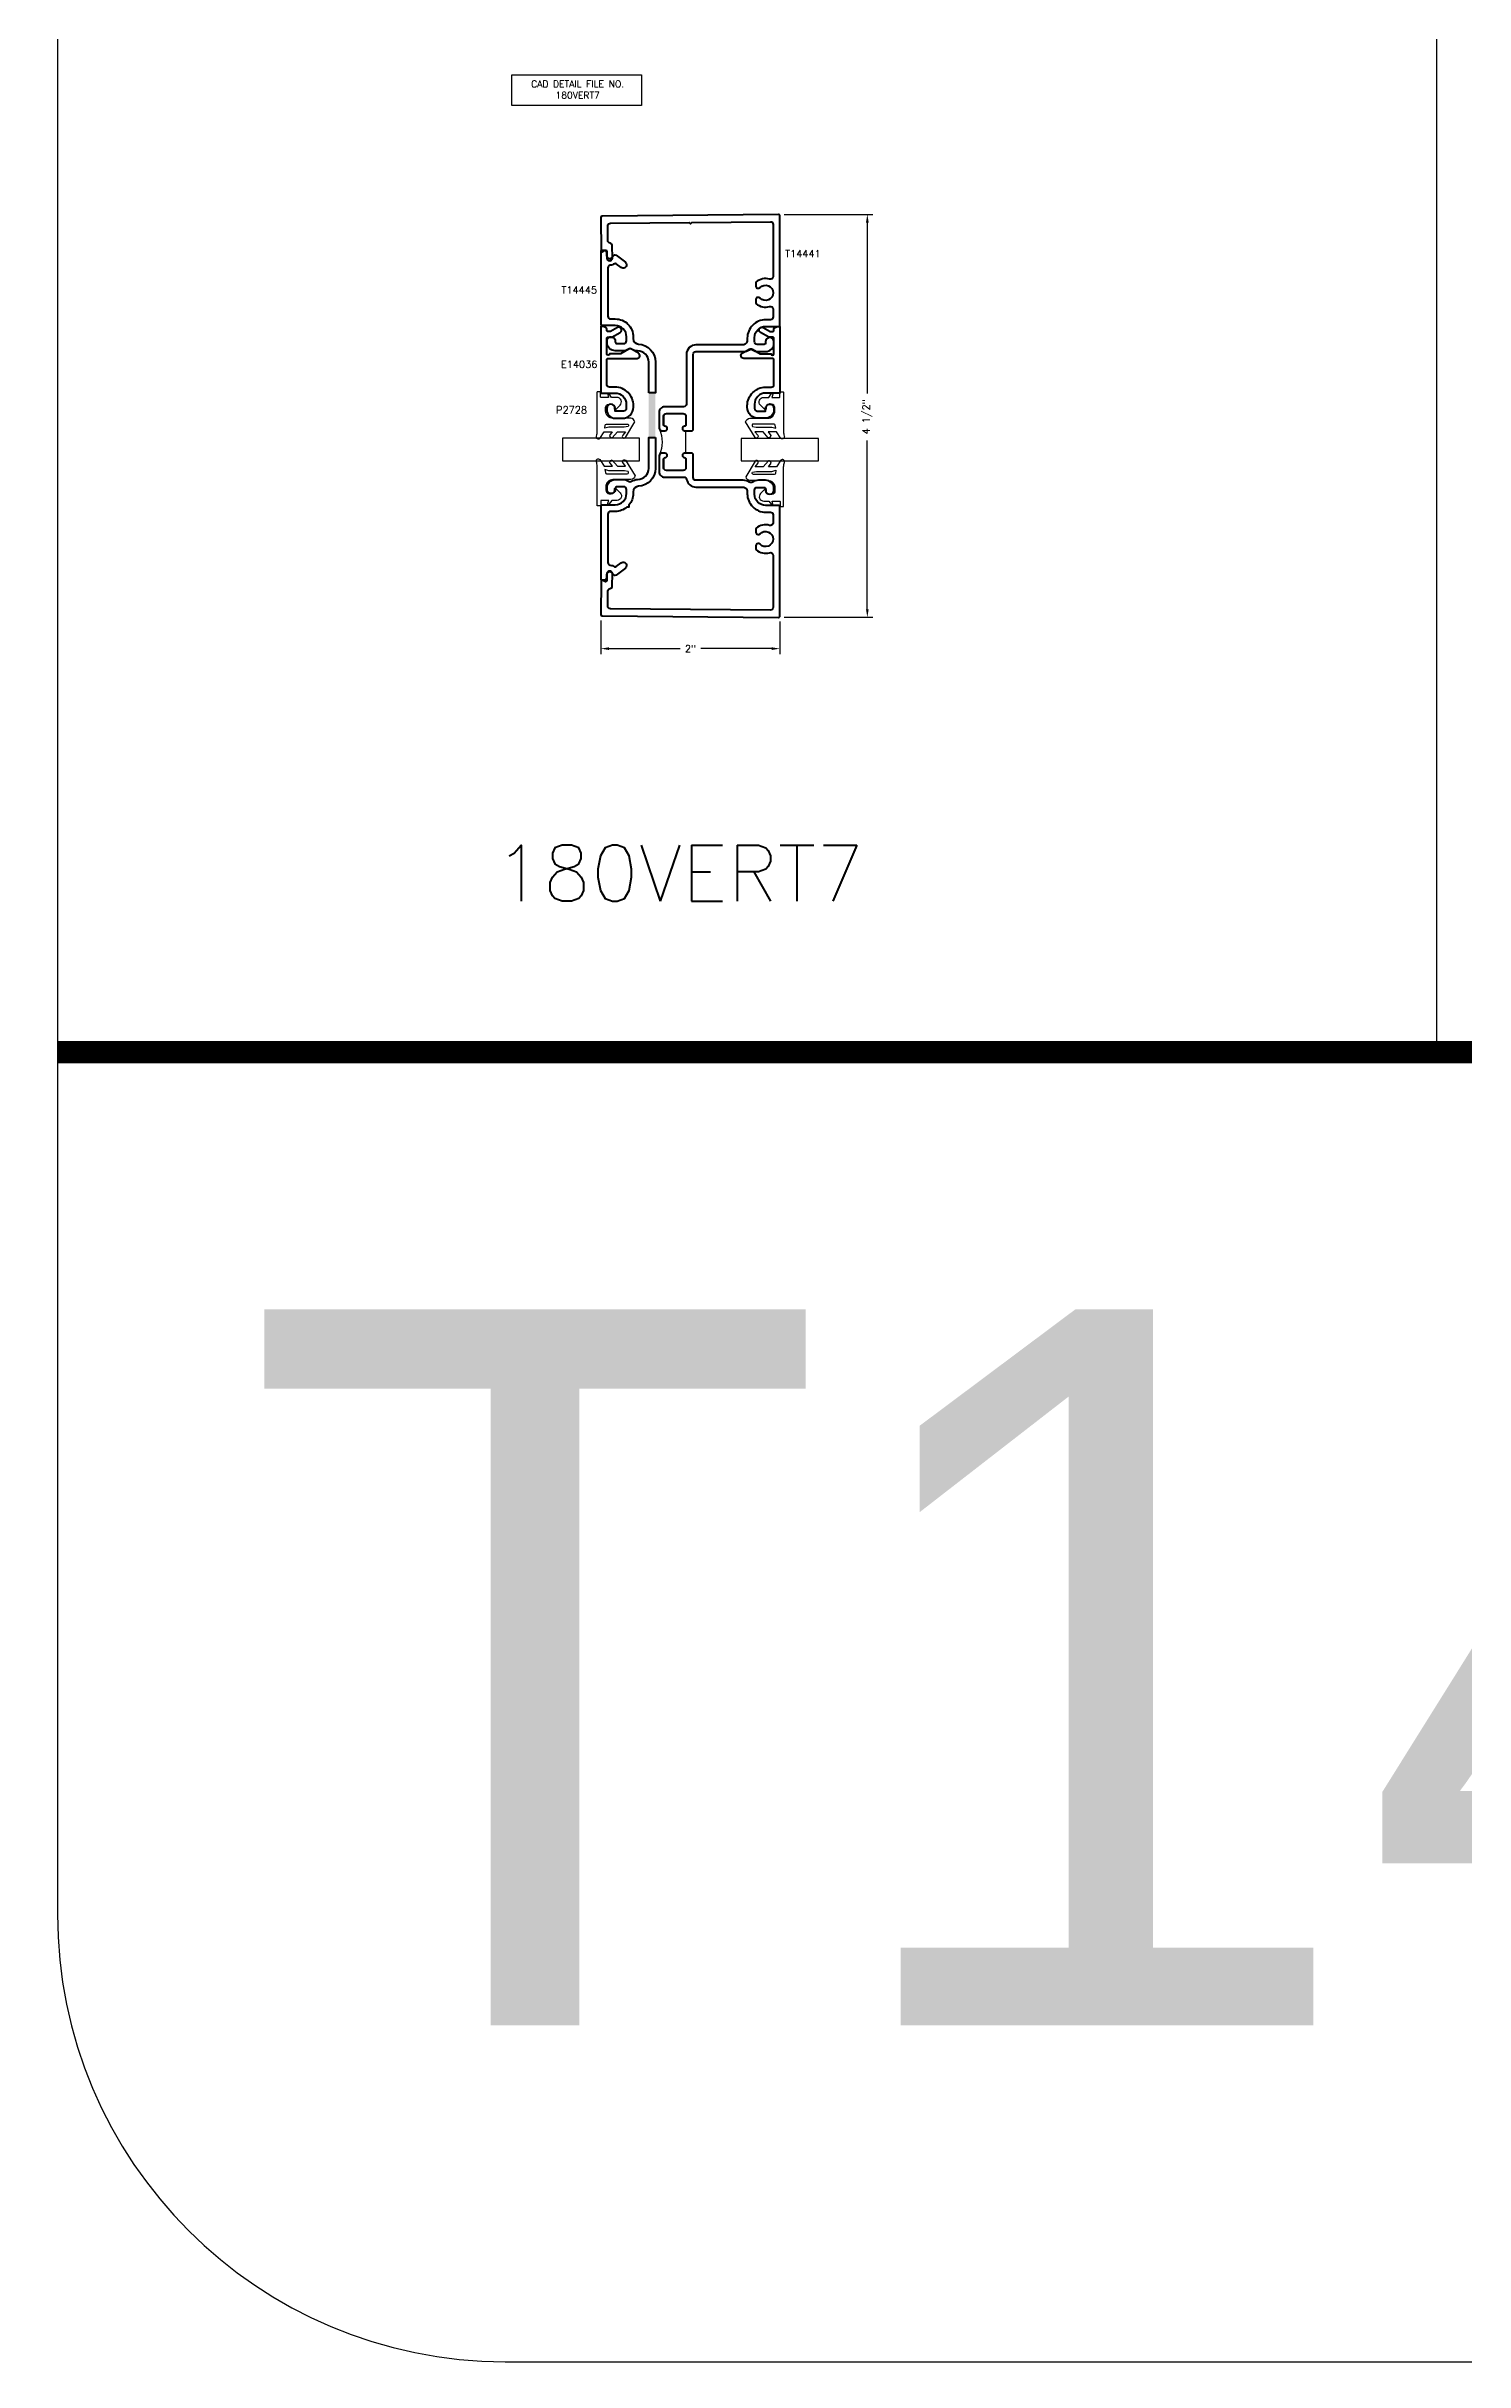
# Model space of a CAD drawing. Extents: x 0 to 152, y -15 to 75.
# Drawn here: x 0.12 to 15.97, y -14.75 to 11.11 of the extents above; entities that cross this region are included whole.
import ezdxf

# ---------------------------------------------------------------- set-up
doc = ezdxf.new("R2010")
doc.units = 0
doc.header["$MEASUREMENT"] = 0
doc.header["$PDMODE"] = 3
doc.layers.get('DEFPOINTS').update_dxf_attribs({"linetype": 'CONTINUOUS'})
for name, color, linetype in [('R-ANNO-DIMS', 3, 'CONTINUOUS'), ('R-ANNO-TEXT', 6, 'CONTINUOUS'), ('R-Det1', 4, 'CONTINUOUS'), ('R-Det2', 2, 'CONTINUOUS'), ('R-OTLN', 1, 'CONTINUOUS'), ('R-PAT1', 5, 'CONTINUOUS'), ('TITLE', 7, 'CONTINUOUS')]:
    doc.layers.add(name, color=color, linetype=linetype)
doc.styles.add('CITYBLUEPRINT', font='cibt____.pfb')
doc.styles.get("Standard").update_dxf_attribs({"font": 'simplex'})
doc.dimstyles.new('1X', dxfattribs={"dimtxt": 0.08, "dimasz": 0.09, "dimexe": 0.0625, "dimexo": 0.0625, "dimgap": 0.062, "dimtad": 0, "dimdec": 5, "dimzin": 4, "dimdsep": 46, "dimlunit": 5, "dimtxsty": 'Standard', "dimcen": 0, "dimclrd": 256, "dimclre": 256, "dimclrt": 256, "dimadec": 0, "dimazin": 1, "dimtfac": 1, "dimtdec": 5, "dimtofl": 0, "dimtmove": 0, "dimatfit": 3, "dimfxl": 1, "dimfrac": 2, "dimtolj": 1, "dimtzin": 4, "dimarcsym": 0})

# ---------------------------------------------------------------- blocks, each defined once
blk = doc.blocks.new('*D62')
at = {"layer": 'DEFPOINTS', "color": 0}
for p in [(8.306, 9.236), (8.306, 4.736), (9.298, 4.736)]:
    blk.add_point(p, dxfattribs=at)
at = {"layer": 'R-ANNO-DIMS', "lineweight": -2}
for p, q in [((8.368, 9.236), (9.361, 9.236)), ((9.298, 9.146), (9.298, 7.237)), ((9.298, 4.826), (9.298, 6.713)), ((8.368, 4.736), (9.361, 4.736))]:
    blk.add_line(p, q, dxfattribs=at)
at = {"layer": 'R-ANNO-DIMS'}
for points in [[(9.283, 9.146), (9.313, 9.146), (9.298, 9.236)], [(9.283, 4.826), (9.313, 4.826), (9.298, 4.736)]]:
    blk.add_solid(points, dxfattribs=at)
at = {"layer": 'R-ANNO-DIMS', "insert": (9.298, 6.975), "char_height": 0.08, "attachment_point": 5, "rotation": 90}
blk.add_mtext('\\A1;4 1/2"', dxfattribs=at)
blk = doc.blocks.new('*D63')
at = {"layer": 'DEFPOINTS', "color": 0}
for p in [(6.321, 4.763), (8.321, 4.751), (8.321, 4.386)]:
    blk.add_point(p, dxfattribs=at)
at = {"layer": 'R-ANNO-DIMS', "lineweight": -2}
for p, q in [((6.321, 4.701), (6.321, 4.323)), ((8.321, 4.688), (8.321, 4.323)), ((6.411, 4.386), (7.206, 4.386)), ((8.231, 4.386), (7.436, 4.386))]:
    blk.add_line(p, q, dxfattribs=at)
at = {"layer": 'R-ANNO-DIMS'}
for points in [[(6.411, 4.401), (6.411, 4.371), (6.321, 4.386)], [(8.231, 4.401), (8.231, 4.371), (8.321, 4.386)]]:
    blk.add_solid(points, dxfattribs=at)
at = {"layer": 'R-ANNO-DIMS', "insert": (7.321, 4.386), "char_height": 0.08, "attachment_point": 5}
blk.add_mtext('\\A1;2"', dxfattribs=at)
blk = doc.blocks.new('P2728 gasket')
at = {"layer": 'R-Det2'}
blk.add_lwpolyline([(86.461, 33.362), (86.567, 33.537, 0.301952), (86.52, 33.577), (86.32, 33.577, -0.414214), (86.24, 33.657), (86.24, 33.695, -0.388879), (86.276, 33.735), (86.292, 33.736, -0.440011), (86.336, 33.696), (86.336, 33.682, 0.668179), (86.353, 33.675), (86.401, 33.724, 0.668179), (86.366, 33.809), (86.307, 33.809), (86.279, 33.849, 0.836323), (86.264, 33.842), (86.273, 33.809), (86.189, 33.809, -0.414214), (86.183, 33.815), (86.183, 33.865, 0.414214), (86.177, 33.871), (86.149, 33.871, 0.414214), (86.143, 33.865), (86.143, 33.427, -0.083245), (86.135, 33.378), (86.135, 33.378)], format="xyb", dxfattribs=at)
for points in [[(86.174, 33.352), (86.223, 33.426), (86.314, 33.426), (86.283, 33.384)], [(86.313, 33.359), (86.371, 33.426), (86.462, 33.426), (86.431, 33.388)]]:
    blk.add_lwpolyline(points, dxfattribs=at)
at = {"layer": 'R-Det2', "lineweight": 25}
blk.add_lwpolyline([(86.235, 33.499, -0.372312), (86.249, 33.512), (86.48, 33.512, -0.668179), (86.49, 33.486), (86.448, 33.478), (86.274, 33.478), (86.23, 33.465)], format="xyb", close=True, dxfattribs=at)
at = {"layer": 'R-Det2', "ltscale": 0.1}
for centre, radius, start, end in [((86.157, 33.369), 0.0237, 157.7655, 314.5007), ((86.313, 33.388), 0.0297, 188.4603, 270), ((86.446, 33.375), 0.0199, 139.7022, 319.7022)]:
    blk.add_arc(centre, radius, start, end, dxfattribs=at)

msp = doc.modelspace()

# ---------------------------------------------------------------- hatches: boundary and pattern name
at = {"layer": 'R-PAT1'}
msp.add_hatch(color=256, dxfattribs=at).paths.add_polyline_path([(6.8555327, 7.2441406), (6.9305327, 7.2441406), (6.9305327, 6.7441406), (6.8555327, 6.7441406)])

# ---------------------------------------------------------------- linework, layer by layer
at = {"layer": 'R-ANNO-TEXT'}
msp.add_lwpolyline([(5.3247641, 10.796998), (6.776244, 10.796998), (6.776244, 10.4549352), (5.3247641, 10.4549352)], close=True, dxfattribs=at)
at = {"layer": 'R-Det1', "lineweight": 50}
for points in [[(6.8555327, 7.2441406), (6.8555327, 7.5881411, 0.4135158467), (6.7308306, 7.7131407, -0.143455795), (6.6638327, 7.7329406, 0.2925397147), (6.6303327, 7.7329406, -0.1452865705), (6.5628327, 7.7131406), (6.4825327, 7.7131406, -0.4150537634), (6.3895327, 7.8061406), (6.3895327, 7.8226406, -1.0129010917), (6.4825327, 7.8214406), (6.4825327, 7.8131406, 0.4142135624), (6.5025327, 7.7931406), (6.5765327, 7.7931406, 0.4161327233), (6.6075327, 7.8241406), (6.6075327, 7.8691406, 0.4142135624), (6.4825327, 7.9941406), (6.3435327, 7.9941406, -0.4142135624), (6.3235327, 8.0141406), (6.3235327, 8.8281406, -0.4142135624), (6.3335327, 8.8381406), (6.3545327, 8.8381406, -0.4129032258), (6.3855327, 8.8071406), (6.3855327, 8.7751406, 0.6690389661), (6.4384327, 8.7531406), (6.464109, 8.7788845, -0.3726509123), (6.4902156, 8.7808015), (6.5950327, 8.7027406, -0.2383281561), (6.6075327, 8.6779406), (6.6075327, 8.6746406, -0.6157428407), (6.5476327, 8.6445406), (6.4919327, 8.6860406, 0.3082190999), (6.4747327, 8.6865406, -0.1213374475), (6.4265327, 8.6695406, 0.3842927381), (6.3985327, 8.6387406), (6.3985327, 8.0991406, 0.4166706115), (6.4285327, 8.0691406), (6.4825327, 8.0691406, -0.4142135624), (6.6825327, 7.8691406), (6.6825327, 7.8497662, 0.3986406071), (6.7412198, 7.7878548, -0.3986406071), (6.9305327, 7.5881406), (6.9305327, 7.2441406)], [(6.5064762, 7.9728645), (6.4284652, 7.9278125), (6.4020133, 7.9278125, -0.4142135624), (6.3870133, 7.9428125), (6.3870133, 7.9569256, 0.2678077575), (6.3795202, 7.969912), (6.3520133, 7.9858125), (6.3210133, 7.9858125), (6.3210133, 7.2408125), (6.4800133, 7.2408125, -0.4142135624), (6.6050133, 7.1158125), (6.6050133, 7.0708125, -0.4129032258), (6.5740133, 7.0398125), (6.4800133, 7.0398125), (6.4800133, 7.0693125, 1), (6.3870133, 7.0693125), (6.3870133, 7.0528125, 0.4150537634), (6.4800133, 6.9598125), (6.5600133, 6.9598125, 0.4120367457), (6.6850133, 7.0838125), (6.6850133, 7.1018125, 0.4142135624), (6.4800133, 7.3068125), (6.4180133, 7.3068125, -0.4142135624), (6.3870133, 7.3378125), (6.3870133, 7.6138125, -0.4142135624), (6.4020133, 7.6288125), (6.7255133, 7.6288125, 0.7660915713), (6.7410133, 7.6866125), (6.6627133, 7.7318125, 0.2613254343), (6.6306133, 7.7312125), (6.5398133, 7.6788125), (6.4180133, 7.6788125, -0.4133333333), (6.4030133, 7.6638125), (6.4020133, 7.6638125, -0.4133333333), (6.3870133, 7.6788125), (6.3870133, 7.8508125, -0.4142135624), (6.4020133, 7.8658125), (6.4450133, 7.8658125), (6.5374762, 7.9191645, 1)], [(8.1355524, 7.9728445), (8.2135634, 7.9277925), (8.2400153, 7.9277925, 0.4142135624), (8.2550153, 7.9427925), (8.2550153, 7.9569056, -0.2678077575), (8.2625085, 7.969892), (8.2900153, 7.9857925), (8.3210153, 7.9857925), (8.3210153, 7.2407925), (8.1620153, 7.2407925, 0.4142135624), (8.0370153, 7.1157925), (8.0370153, 7.0707925, 0.4129032258), (8.0680153, 7.0397925), (8.1620153, 7.0397925), (8.1620153, 7.0692925, -1), (8.2550153, 7.0692925), (8.2550153, 7.0527925, -0.4150537634), (8.1620153, 6.9597925), (8.0820153, 6.9597925, -0.4120367457), (7.9570153, 7.0837925), (7.9570153, 7.1017925, -0.4142135624), (8.1620153, 7.3067925), (8.2240153, 7.3067925, 0.4142135624), (8.2550153, 7.3377925), (8.2550153, 7.6137925, 0.4142135624), (8.2400153, 7.6287925), (7.9165153, 7.6287925, -0.7660915713), (7.9010153, 7.6865925), (7.9793153, 7.7317925, -0.2613254343), (8.0114153, 7.7311925), (8.1022153, 7.6787925), (8.2240153, 7.6787925, 0.4133333333), (8.2390153, 7.6637925), (8.2400153, 7.6637925, 0.4133333333), (8.2550153, 7.6787925), (8.2550153, 7.8507925, 0.4142135624), (8.2400153, 7.8657925), (8.1970153, 7.8657925), (8.1045524, 7.9191445, -1)], [(6.9305327, 6.7441406), (6.9305327, 6.4001406, -0.3986406071), (6.7412198, 6.2004263, 0.3986406071), (6.6825327, 6.1385149), (6.6825327, 6.1191406, -0.1786830484), (6.6345607, 5.9891886), (6.6345607, 5.9671126), (6.6124847, 5.9671126, -0.1786830484), (6.4825327, 5.9191406), (6.4285327, 5.9191406, 0.4133333333), (6.3985327, 5.8891406), (6.3985327, 5.3494406, 0.3842927381), (6.4265327, 5.3186406, -0.1250270914), (6.4747327, 5.3016406, 0.3082190999), (6.4919327, 5.3021406), (6.5476327, 5.3436406, -0.6157428407), (6.6075327, 5.3135406), (6.6075327, 5.3103406, -0.2391768851), (6.5950327, 5.2854406), (6.4901951, 5.2074527, -0.3721215311), (6.4641158, 5.2093575), (6.4384327, 5.2350406, 0.667873573), (6.3855327, 5.2131406), (6.3855327, 5.1811406, -0.4161327233), (6.3545327, 5.1501406), (6.3335327, 5.1501406, -0.4142135624), (6.3235327, 5.1601406), (6.3235327, 5.9741406, -0.4142135624), (6.3435327, 5.9941406), (6.4825327, 5.9941406, 0.4142135624), (6.6075327, 6.1191406), (6.6075327, 6.1641406, 0.4129032258), (6.5765327, 6.1951406), (6.5025327, 6.1951406, 0.4142135624), (6.4825327, 6.1751406), (6.4825327, 6.1667406, -1.0118394562), (6.3895327, 6.1656406), (6.3895327, 6.1821406, -0.4139789032), (6.4825327, 6.2751406), (6.5628327, 6.2751406, -0.1438656715), (6.6303327, 6.2552406, 0.2925397147), (6.6638327, 6.2552406, -0.1425656593), (6.7310883, 6.2751397, 0.4129124678), (6.8555327, 6.4001385), (6.8555327, 6.7441406)]]:
    msp.add_lwpolyline(points, format="xyb", close=True, dxfattribs=at)
at = {"layer": 'R-Det2'}
for points in [[(5.8905922, 6.7358443), (5.8905922, 6.4858443), (6.7531855, 6.4858443), (6.7531855, 6.7358443), (5.8905922, 6.7358443)], [(8.7524834, 6.733381), (7.8898901, 6.733381), (7.8898901, 6.483381), (8.7524834, 6.483381), (8.7524834, 6.733381)]]:
    msp.add_lwpolyline(points, dxfattribs=at)
at = {"layer": 'R-OTLN', "lineweight": 50}
for points in [[(7.3420153, 6.81968), (7.3520153, 6.82968), (7.3520153, 7.6737925, -0.4142135624), (7.3830153, 7.7047925), (7.9120153, 7.7047925, 0.1450639488), (7.9801243, 7.7249776, -0.2963644577), (8.0139064, 7.7249776, 0.1450639488), (8.0820153, 7.7047925), (8.1620153, 7.7047925, 0.4155724693), (8.2550153, 7.7982248), (8.2550153, 7.8142935, 1), (8.1620153, 7.8142935), (8.1620153, 7.7997925, -0.4142135624), (8.1470153, 7.7847925), (8.0680153, 7.7847925, -0.4142135624), (8.0370153, 7.8157925), (8.0370153, 7.8607925, -0.4142135624), (8.1620153, 7.9857925), (8.3060153, 7.9857925, 0.4142135624), (8.3210153, 8.0007925), (8.3210153, 9.2207006, 0.4160038791), (8.3059237, 9.2357003), (6.3360519, 9.2188012, 0.4142058065), (6.3211808, 9.2037101), (6.3244062, 8.8265803, 0.5773500035), (6.336465, 8.8197549), (6.3648232, 8.8364525, -0.5773500035), (6.3874335, 8.823655), (6.3880611, 8.7502654, 1.000029034), (6.4500589, 8.7507975), (6.4489182, 8.884167, 0.3582490687), (6.4236591, 8.9143659, -0.3582490687), (6.3983999, 8.9445648), (6.3969994, 9.1083208, -0.4142058065), (6.4277323, 9.1395847), (7.3063679, 9.1471224), (7.3213694, 9.1321208), (7.3366745, 9.1473824), (8.2147494, 9.1549152, -0.4167284122), (8.2460153, 9.1239163), (8.2460153, 8.5431801, -0.5028435991), (8.2060652, 8.5135003, 0.2556484292), (8.0562575, 8.4819311, 0.2190376255), (8.0510153, 8.4705388), (8.0510153, 8.4402042, 0.6705407069), (8.0998762, 8.4201519, -2.4366677679), (8.0998762, 8.3014331, 0.6705407069), (8.0510153, 8.2813808), (8.0510153, 8.2510462, 0.2190376255), (8.0562575, 8.2396538, 0.2556484292), (8.2060652, 8.2080847, -0.5028435991), (8.2460153, 8.1784049), (8.2460153, 8.0917925, -0.4142135624), (8.2150153, 8.0607925), (8.1620153, 8.0607925, 0.4142135624), (7.9570153, 7.8557925), (7.9570153, 7.8297925, -0.4142135624), (7.9070153, 7.7797925), (7.3830153, 7.7797925, 0.4142135624), (7.2770153, 7.6737925), (7.2770153, 7.11893, -0.4142135624), (7.2457653, 7.08768), (7.0340153, 7.08768, 0.4142135624), (6.9720153, 7.02568), (6.9720153, 6.85068, 0.4142135624), (7.0030153, 6.81968), (7.0370153, 6.81968, 0.4142135624), (7.0620153, 6.84468, 0.4142135624), (7.0370153, 6.86968, -0.4142135624), (7.0220153, 6.88468), (7.0220153, 6.98168, -0.4142135624), (7.0530153, 7.01268), (7.2410153, 7.01268, -0.4142135624), (7.2720153, 6.98168), (7.2720153, 6.88468, -0.4142135624), (7.2570153, 6.86968, 0.4142135624), (7.2320153, 6.84468, 0.4142135624), (7.2570153, 6.81968), (7.2720153, 6.81968)], [(7.2720153, 6.56968), (7.2570153, 6.56968, 0.4142135624), (7.2320153, 6.54468, 0.4142135624), (7.2570153, 6.51968, -0.4142135624), (7.2720153, 6.50468), (7.2720153, 6.40768, -0.4142135624), (7.2410153, 6.37668), (7.0530153, 6.37668, -0.4142135624), (7.0220153, 6.40768), (7.0220153, 6.50468, -0.4142135624), (7.0370153, 6.51968, 0.4142135624), (7.0620153, 6.54468, 0.4142135624), (7.0370153, 6.56968), (7.0030153, 6.56968, 0.4142135624), (6.9720153, 6.53868), (6.9720153, 6.36368, 0.4142135624), (7.0340153, 6.30168), (7.2487249, 6.30168, -0.3569974072), (7.2791118, 6.2768149, 0.3569974072), (7.3830153, 6.1917925), (7.9070153, 6.1917925, -0.4142135624), (7.9570153, 6.1417925), (7.9570153, 6.1157925, 0.4142135624), (8.1620153, 5.9107925), (8.2150153, 5.9107925, -0.4142135624), (8.2460153, 5.8797925), (8.2460153, 5.7931801, -0.5028435991), (8.2060652, 5.7635003, 0.2556484292), (8.0562575, 5.7319311, 0.2190376255), (8.0510153, 5.7205388), (8.0510153, 5.6902042, 0.6705407069), (8.0998762, 5.6701519, -2.4366677679), (8.0998762, 5.5514331, 0.6705407069), (8.0510153, 5.5313808), (8.0510153, 5.5010462, 0.2190376255), (8.0562575, 5.4896538, 0.2556484292), (8.2060652, 5.4580847, -0.5028435991), (8.2460153, 5.4284049), (8.2460153, 4.8476687, -0.4167284122), (8.2147494, 4.8166698), (6.4277323, 4.8320003, -0.4142058065), (6.3969994, 4.8632642), (6.3983913, 5.0260202, -0.3582490687), (6.4236505, 5.0562191, 0.3582490687), (6.4489097, 5.086418), (6.4500589, 5.2207875, 1.000029034), (6.3880611, 5.2213196), (6.3874335, 5.14793, -0.5773500035), (6.3648232, 5.1351325), (6.336465, 5.1518301, 0.5773500035), (6.3244062, 5.1450047), (6.3211808, 4.7678749, 0.4142058065), (6.3360519, 4.7527838), (8.3059237, 4.7358847, 0.4160038791), (8.3210153, 4.7508844), (8.3210153, 5.9707925, 0.4142135624), (8.3060153, 5.9857925), (8.1620153, 5.9857925, -0.4142135624), (8.0370153, 6.1107925), (8.0370153, 6.1557925, -0.4142135624), (8.0680153, 6.1867925), (8.1470153, 6.1867925, -0.4142135624), (8.1620153, 6.1717925), (8.1620153, 6.1572915, 1), (8.2550153, 6.1572915), (8.2550153, 6.1733602, 0.415572152), (8.1620154, 6.2667925), (8.0820153, 6.2667925, 0.1450639488), (8.0139064, 6.2466074, -0.2963644577), (7.9801243, 6.2466074, 0.1450639488), (7.9120153, 6.2667925), (7.3830153, 6.2667925, -0.4142135624), (7.3520153, 6.2977925), (7.3520153, 6.55968), (7.3420153, 6.56968)]]:
    msp.add_lwpolyline(points, format="xyb", close=True, dxfattribs=at)
at = {"layer": 'R-PAT1'}
msp.add_lwpolyline([(7.0231771, 6.5039501), (7.0231771, 6.4069501, 0.4142135624), (7.0541771, 6.3759501), (7.2410153, 6.37668, 0.4142135624), (7.2720153, 6.40768), (7.2720153, 6.50468, 0.4142135624), (7.2570153, 6.51968, -0.4142135624), (7.2320153, 6.54468, -0.4142135624), (7.2570153, 6.56968), (7.2720153, 6.56968), (7.2720153, 6.81968), (7.2570153, 6.81968, -0.4142135624), (7.2320153, 6.84468, -0.4142135624), (7.2570153, 6.86968, 0.4142135624), (7.2720153, 6.88468), (7.2720153, 6.98168, 0.4142135624), (7.2410153, 7.01268), (7.0541771, 7.0119501, 0.4142135624), (7.0231771, 6.9809501), (7.0231771, 6.8839501, 0.4142135624), (7.0381771, 6.8689501, -0.4142135624), (7.0631771, 6.8439501, -0.4142135624), (7.0381771, 6.8189501), (7.0041771, 6.8189501, -0.3026074371), (6.9755691, 6.8380094, -0.2003205128), (6.9755691, 6.5498908, -0.3026074371), (7.0041771, 6.5689501), (7.0381771, 6.5689501, -0.4142135624), (7.0631771, 6.5439501, -0.4142135624), (7.0381771, 6.5189501, 0.4142135624)], format="xyb", close=True, dxfattribs=at)
at = {"layer": 'TITLE'}
for p, q in [((15.6564445, 74.8789502), (15.6564445, -0.1210498)), ((0.25, 69.8789502), (0.25, -0.1210498)), ((0.25, -0.1210498), (0.25, -9.75)), ((5.25, -14.75), (133.9080005, -14.75))]:
    msp.add_line(p, q, dxfattribs=at)
at = {"layer": 'TITLE', "const_width": 0.25}
msp.add_lwpolyline([(0.25, -0.1210498), (138.9080005, -0.1210498)], dxfattribs=at)
at = {"layer": 'TITLE'}
msp.add_arc((5.25, -9.75), 5, 180, 270, dxfattribs=at)

# ---------------------------------------------------------------- block references
at = {"layer": 'R-Det2'}
msp.add_blockref('P2728 gasket', (-79.8657576, -26.616853), dxfattribs=at)
at = {"layer": 'R-Det2', "xscale": -1}
msp.add_blockref('P2728 gasket', (94.5044357, -26.616853), dxfattribs=at)
at = {"layer": 'R-Det2', "xscale": -1, "rotation": 180}
msp.add_blockref('P2728 gasket', (-79.8640487, 39.8518061), dxfattribs=at)
at = {"layer": 'R-Det2', "rotation": 180}
msp.add_blockref('P2728 gasket', (94.5061447, 39.843472), dxfattribs=at)

# ---------------------------------------------------------------- texts
at = {"layer": 'R-ANNO-TEXT', "insert": (6.0614464, 10.7314153), "char_height": 0.075, "width": 1.875, "attachment_point": 2}
msp.add_mtext('CAD DETAIL FILE NO.\\P180VERT7', dxfattribs=at)
at = {"layer": 'R-ANNO-TEXT', "char_height": 0.08}
for s, insert, attachment_point in [('\\A1;T14441', (8.7770169, 8.7981645), 6), ('T14445', (6.2781572, 8.3934088), 6), ('\\A1;E14036', (6.2826701, 7.5627142), 6), ('P2728', (5.8200092, 7.0531448), 4)]:
    msp.add_mtext(s, dxfattribs=dict(at, insert=insert, attachment_point=attachment_point))
at = {"layer": 'TITLE'}
msp.add_text('180VERT7', height=0.625, dxfattribs=at).set_placement((5.1369302, 1.5648225))
at = {"layer": 'TITLE', "style": 'CITYBLUEPRINT'}
msp.add_text('T14000 SERIES', height=8, dxfattribs=at).set_placement((2.320764, -10.9933828))

# ---------------------------------------------------------------- dimensions: what is measured, and where the dimension line sits
at = {"layer": 'R-ANNO-DIMS'}
dim = msp.add_linear_dim(base=(9.2983008, 4.7358847), p1=(8.3059237, 9.2357003), p2=(8.3059237, 4.7358847), angle=90, dimstyle='1X', override={"dimpost": '"'}, dxfattribs=at)
dim.commit()
dim.dimension.update_dxf_attribs({"geometry": '*D62', "text_midpoint": (9.2983008, 6.9753813), "dimtype": 160})
dim = msp.add_linear_dim(base=(8.3210153, 4.3856824), p1=(6.3211443, 4.7630094), p2=(8.3210153, 4.7508844), dimstyle='1X', override={"dimpost": '"'}, dxfattribs=at)
dim.commit()
dim.dimension.update_dxf_attribs({"geometry": '*D63', "text_midpoint": (7.3210798, 4.3856824)})

doc.saveas('drawing.dxf')
